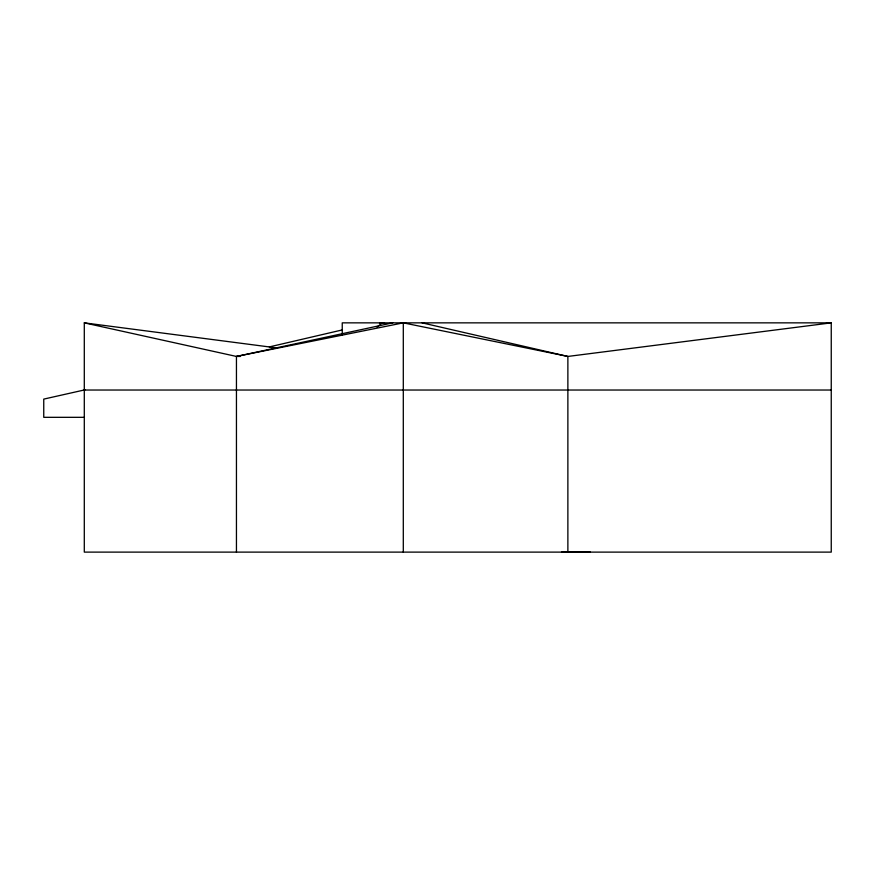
<?xml version="1.0" encoding="UTF-8"?>
<svg xmlns="http://www.w3.org/2000/svg" width="875" height="875" viewBox="0 0 875 875"><rect width="100%" height="100%" fill="white"/><g stroke="black" fill="none" stroke-linecap="round" stroke-linejoin="round"><path stroke-width="1.31" d="M377.048 327.163L382.167 322.853L384.825 323.455M269.325 346.916L342.464 329.886M85.05 389.802L43.75 399.109L43.75 417.32L84.295 417.32M379.498 323.455L382.167 322.853M342.245 334.95L342.245 322.853L831.25 322.853L831.25 552.114L84.295 552.114L84.295 322.853L236.447 356.442L392.733 322.853M828.603 323.411L831.25 322.853L567.875 356.442L403.298 322.853L236.447 356.442L236.447 552.114M236.447 356.442L240.516 356.442M84.055 390.031L831.25 390.031M561.52 552.147L590.395 552.114M84.295 322.853L277.419 347.998M422.1 322.853L567.875 356.442L567.875 552.114M403.298 322.853L403.298 552.114"/></g></svg>
